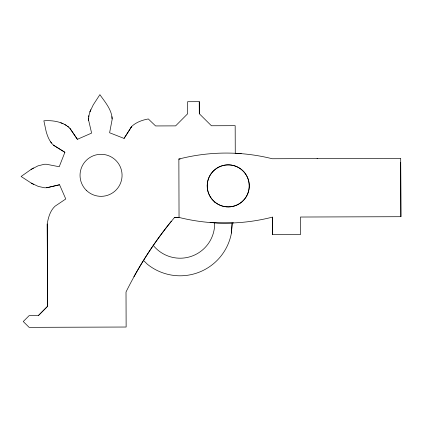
<?xml version="1.0" encoding="UTF-8"?>
<svg xmlns="http://www.w3.org/2000/svg" width="422" height="422" viewBox="0 0 422 422"><rect width="100%" height="100%" fill="white"/><g stroke="black" fill="none" stroke-linecap="round" stroke-linejoin="round"><path stroke-width="0.63" d="M90.746 109.72L89.902 111.914L93.262 104.835L99.893 94.649C105.004 102.108 112.136 109.905 112.131 119.563L109.609 132.761L124.068 138.427L131.664 126.516L124.068 138.427M33.507 167.972L31.022 169.475L37.985 165.862L44.368 164.263L46.436 164.253L59.222 166.748L64.893 152.3L53.805 145.421C49.601 141.855 47.438 136.317 46.067 131.131L43.867 120.803C52.908 120.117 63.01 121.721 69.836 128.193L77.379 139.318L91.611 133.099L88.573 120.012L88.894 115.623L89.923 111.909M88.562 119.315L88.567 118.35M143.533 260.448L147.373 264.251A52.17 52.17 0 0 0 231.42 233.081L232.132 222.958M231.43 233.081L232.132 224.161M88.673 117.126L88.894 115.623M180.162 159.052L178.865 159.057A189.736 189.736 0 0 1 272.269 158.746L400.705 158.319L400.9 216.702L300.485 217.029L300.543 234.542L272.522 234.637L272.433 217.119A189.736 189.736 0 0 1 179.06 217.435L174.55 217.457C155.491 240.255 139.186 265.364 126.014 292.003L126.131 327.029L29.118 327.351L23.257 321.532L29.097 315.672L38.318 315.64L47.496 306.388L47.222 223.961C48.25 217.604 50.176 210.647 55.087 206.179L65.779 198.973L59.549 184.762L47.016 187.679L44.801 187.806L38.355 186.45L31.281 183.111L33.823 184.514M46.478 187.779L47.016 187.679M130.931 127.36L131.2 127.027M38.318 315.64L47.512 306.388L47.238 223.961M131.643 126.521C136.042 122.227 142.404 120.038 148.312 118.951L155.581 125.946L175.621 125.877L187.642 113.776L187.6 101.718L199.279 101.681L199.316 113.74L211.417 125.761L235.17 125.682L235.265 153.666M31.302 183.106L21.1 176.48L31.043 169.47M47 187.706L59.565 184.757M60.805 122.797L62.994 123.667M88.573 120.012L88.636 120.412M64.851 124.564L66.396 125.455M111.935 116.688L112.152 118.867M67.641 126.299L68.633 127.054M69.815 128.198L77.395 139.313M50.624 141.839L51.516 143.069M199.3 113.745L199.258 101.681M53.478 145.173L64.893 152.3M174.55 217.457L179.044 217.435L178.865 159.057M400.9 216.702L400.689 162.264M233.609 222.922L217.894 222.974L210.035 222.515M317.075 158.598L317.339 158.598M235.244 153.297L241.231 153.645M272.522 234.637L272.433 217.119M133.869 276.8A381.979 381.979 0 0 1 171.343 221.207M214.666 222.784A34.562 34.562 0 0 1 153.355 245.52M86.241 190.232A21.016 21.016 0 0 0 121.372 180.69A21.016 21.016 0 0 0 95.546 155.038A21.016 21.016 0 0 0 86.241 190.232M214.83 202.08A21.016 21.016 0 0 0 248.943 189.383A21.016 21.016 0 0 0 220.891 166.184A21.016 21.016 0 0 0 214.83 202.08M214.861 202.075A21.016 21.016 0 0 0 248.975 189.378A21.016 21.016 0 0 0 220.922 166.178A21.016 21.016 0 0 0 214.861 202.075"/></g></svg>
